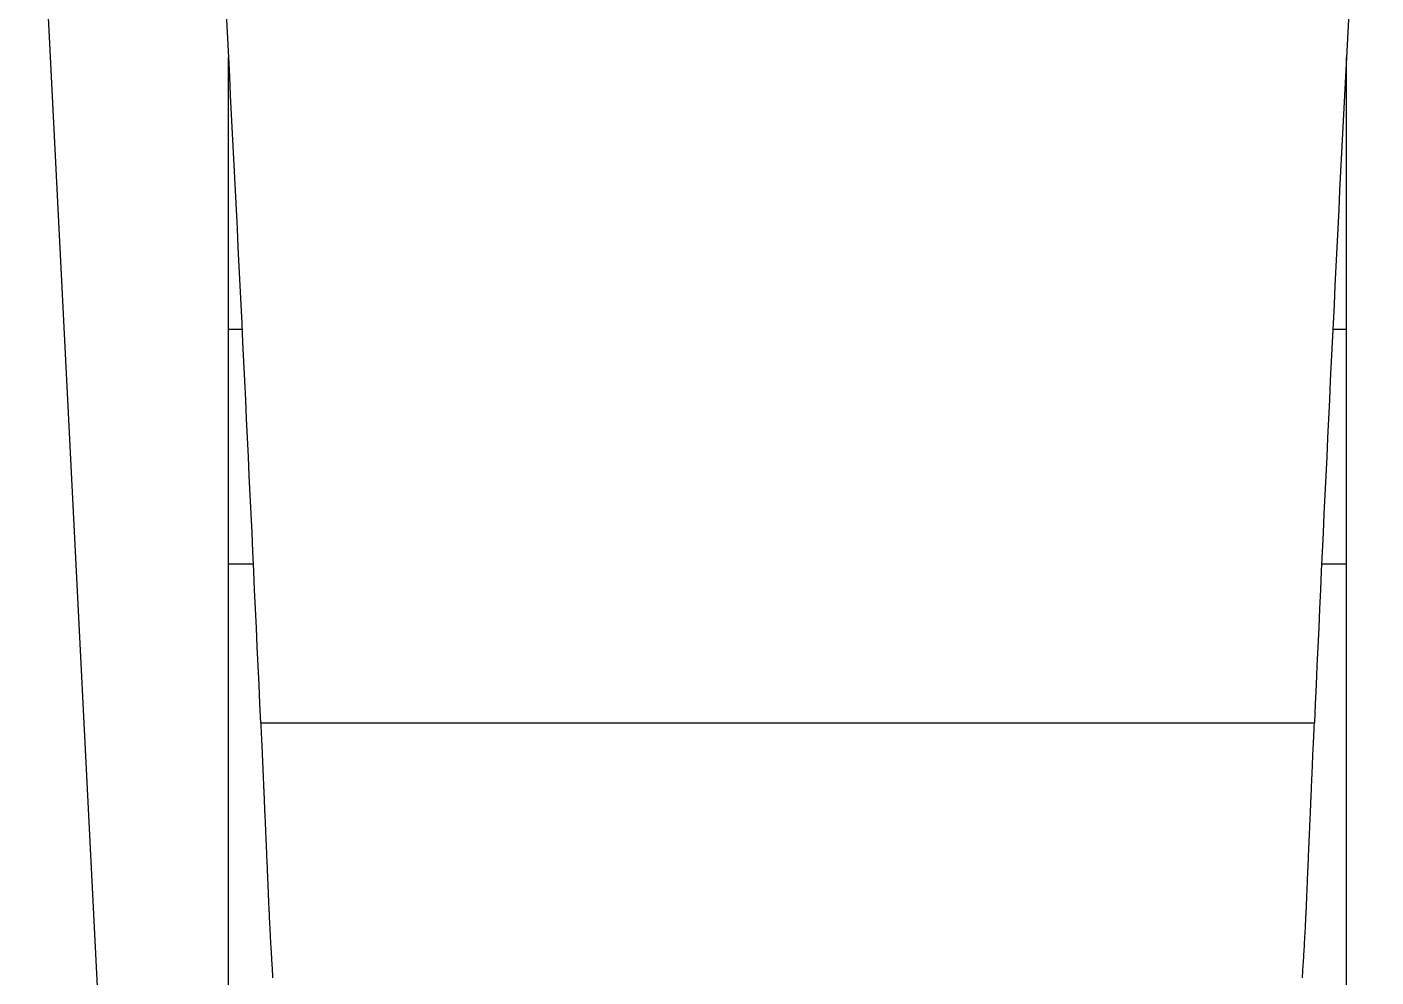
# Model space of a CAD drawing. Extents: x 28 to 300, y 18 to 330.
# Drawn here: x 225.283 to 227.576, y 191.915 to 193.53 of the extents above; entities that cross this region are included whole.
import ezdxf

# ---------------------------------------------------------------- set-up
doc = ezdxf.new("R2010")
doc.units = 0
doc.layers.add('MECHANICAL14', color=56, linetype='CONTINUOUS')
doc.layers.add('TOPOVERLAY', color=2, linetype='CONTINUOUS')

msp = doc.modelspace()

# ---------------------------------------------------------------- linework, layer by layer
at = {"layer": 'MECHANICAL14'}
for p, q in [((225.2831, 194.2567), (225.4837, 190.2991)), ((225.6256, 191.4493), (225.6256, 193.4779)), ((227.5256, 191.4493), (227.5256, 193.4779)), ((225.6256, 193.0159), (225.649, 193.0159)), ((227.5023, 193.0159), (227.5256, 193.0159)), ((225.6256, 192.6171), (225.6677, 192.6171)), ((227.4836, 192.6171), (227.5256, 192.6171)), ((225.6804, 192.3468), (227.4709, 192.3468)), ((225.6804, 192.3468), (225.6807, 192.34)), ((227.4706, 192.34), (227.4709, 192.3468)), ((225.6807, 192.34), (225.681, 192.3335)), ((225.681, 192.3335), (225.6812, 192.3272)), ((225.6812, 192.3272), (225.6815, 192.3211)), ((225.6815, 192.3211), (225.6818, 192.3154)), ((227.4695, 192.3154), (227.4697, 192.3211)), ((227.4697, 192.3211), (227.47, 192.3272)), ((227.47, 192.3272), (227.4703, 192.3335)), ((227.4703, 192.3335), (227.4706, 192.34)), ((225.6818, 192.3154), (225.682, 192.3098)), ((225.682, 192.3098), (225.6823, 192.3045)), ((225.6823, 192.3045), (225.6825, 192.2994)), ((225.6825, 192.2994), (225.6827, 192.2945)), ((227.4685, 192.2945), (227.4687, 192.2994)), ((227.4687, 192.2994), (227.469, 192.3045)), ((227.469, 192.3045), (227.4692, 192.3098)), ((227.4692, 192.3098), (227.4695, 192.3154)), ((225.6827, 192.2945), (225.6829, 192.2899)), ((225.6829, 192.2899), (225.6831, 192.2855)), ((225.6831, 192.2855), (225.6833, 192.2812)), ((225.6833, 192.2812), (225.6835, 192.2772)), ((225.6835, 192.2772), (225.6837, 192.2734)), ((225.6837, 192.2734), (225.6838, 192.2697)), ((227.4674, 192.2697), (227.4676, 192.2734)), ((227.4676, 192.2734), (227.4678, 192.2772)), ((227.4678, 192.2772), (227.4679, 192.2812)), ((227.4679, 192.2812), (227.4681, 192.2855)), ((227.4681, 192.2855), (227.4683, 192.2899)), ((227.4683, 192.2899), (227.4685, 192.2945)), ((225.6838, 192.2697), (225.684, 192.2663)), ((225.684, 192.2663), (225.6841, 192.263)), ((225.6841, 192.263), (225.6843, 192.2599)), ((225.6843, 192.2599), (225.6844, 192.257)), ((225.6844, 192.257), (225.6845, 192.2542)), ((225.6845, 192.2542), (225.6846, 192.2516)), ((225.6846, 192.2516), (225.6847, 192.2491)), ((227.4665, 192.2491), (227.4666, 192.2516)), ((227.4666, 192.2516), (227.4667, 192.2542)), ((227.4667, 192.2542), (227.4669, 192.257)), ((227.4669, 192.257), (227.467, 192.2599)), ((227.467, 192.2599), (227.4671, 192.263)), ((227.4671, 192.263), (227.4673, 192.2663)), ((227.4673, 192.2663), (227.4674, 192.2697)), ((225.6847, 192.2491), (225.6848, 192.2468)), ((225.6848, 192.2468), (225.6849, 192.2446)), ((225.6849, 192.2446), (225.685, 192.2426)), ((225.685, 192.2426), (225.6851, 192.2407)), ((225.6851, 192.2407), (225.6852, 192.2389)), ((225.6852, 192.2389), (225.6853, 192.2372)), ((225.6853, 192.2372), (225.6853, 192.2357)), ((225.6853, 192.2357), (225.6854, 192.2342)), ((225.6854, 192.2342), (225.6854, 192.2329)), ((225.6854, 192.2329), (225.6855, 192.2317)), ((225.6855, 192.2317), (225.6855, 192.2305)), ((225.6855, 192.2305), (225.6856, 192.2295)), ((225.6856, 192.2295), (225.6856, 192.2285)), ((225.6856, 192.2285), (225.6857, 192.2276)), ((225.6857, 192.2276), (225.6857, 192.2268)), ((227.4655, 192.2268), (227.4656, 192.2276)), ((227.4656, 192.2285), (227.4657, 192.2295)), ((227.4656, 192.2276), (227.4656, 192.2285)), ((227.4657, 192.2317), (227.4658, 192.2329)), ((227.4657, 192.2305), (227.4657, 192.2317)), ((227.4657, 192.2295), (227.4657, 192.2305)), ((227.4658, 192.2329), (227.4659, 192.2342)), ((227.4659, 192.2357), (227.466, 192.2372)), ((227.4659, 192.2342), (227.4659, 192.2357)), ((227.466, 192.2372), (227.4661, 192.2389)), ((227.4661, 192.2407), (227.4662, 192.2426)), ((227.4661, 192.2389), (227.4661, 192.2407)), ((227.4662, 192.2426), (227.4663, 192.2446)), ((227.4663, 192.2446), (227.4664, 192.2468)), ((227.4664, 192.2468), (227.4665, 192.2491)), ((225.6857, 192.2268), (225.6857, 192.226)), ((225.6857, 192.226), (225.6858, 192.2253)), ((225.6858, 192.2253), (225.6858, 192.2247)), ((225.6858, 192.2247), (225.6858, 192.2241)), ((225.6858, 192.2241), (225.6858, 192.2235)), ((225.6858, 192.2235), (225.6858, 192.223)), ((225.6858, 192.223), (225.6859, 192.2225)), ((225.6859, 192.2225), (225.6859, 192.2221)), ((225.6859, 192.2221), (225.6859, 192.2217)), ((225.6859, 192.2217), (225.6859, 192.2213)), ((225.6859, 192.2213), (225.6859, 192.2209)), ((225.6859, 192.2209), (225.6859, 192.2205)), ((225.6859, 192.2205), (225.686, 192.2201)), ((225.686, 192.2201), (225.686, 192.2197)), ((225.686, 192.2197), (225.686, 192.2193)), ((225.686, 192.2193), (225.686, 192.2189)), ((225.686, 192.2189), (225.686, 192.2184)), ((225.686, 192.2184), (225.686, 192.218)), ((225.686, 192.218), (225.686, 192.2175)), ((225.686, 192.2175), (225.6861, 192.2169)), ((225.6861, 192.2169), (225.6861, 192.2164)), ((225.6861, 192.2164), (225.6861, 192.2157)), ((225.6861, 192.2157), (225.6861, 192.2151)), ((225.6861, 192.2151), (225.6862, 192.2143)), ((225.6862, 192.2143), (225.6862, 192.2135)), ((225.6862, 192.2135), (225.6862, 192.2127)), ((225.6862, 192.2127), (225.6863, 192.2117)), ((225.6863, 192.2117), (225.6863, 192.2107)), ((225.6863, 192.2107), (225.6864, 192.2096)), ((225.6864, 192.2096), (225.6864, 192.2085)), ((225.6864, 192.2085), (225.6865, 192.2073)), ((225.6865, 192.2073), (225.6865, 192.206)), ((225.6865, 192.206), (225.6866, 192.2046)), ((225.6866, 192.2046), (225.6867, 192.2032)), ((227.4646, 192.2032), (227.4647, 192.2046)), ((227.4647, 192.206), (227.4648, 192.2073)), ((227.4647, 192.2046), (227.4647, 192.206)), ((227.4648, 192.2085), (227.4649, 192.2096)), ((227.4648, 192.2073), (227.4648, 192.2085)), ((227.4649, 192.2107), (227.465, 192.2117)), ((227.4649, 192.2096), (227.4649, 192.2107)), ((227.465, 192.2135), (227.4651, 192.2143)), ((227.465, 192.2127), (227.465, 192.2135)), ((227.465, 192.2117), (227.465, 192.2127)), ((227.4651, 192.2164), (227.4652, 192.2169)), ((227.4651, 192.2157), (227.4651, 192.2164)), ((227.4651, 192.2151), (227.4651, 192.2157)), ((227.4651, 192.2143), (227.4651, 192.2151)), ((227.4652, 192.2189), (227.4653, 192.2193)), ((227.4652, 192.2184), (227.4652, 192.2189)), ((227.4652, 192.218), (227.4652, 192.2184)), ((227.4652, 192.2175), (227.4652, 192.218)), ((227.4652, 192.2169), (227.4652, 192.2175)), ((227.4653, 192.2217), (227.4654, 192.2221)), ((227.4653, 192.2213), (227.4653, 192.2217)), ((227.4653, 192.2209), (227.4653, 192.2213)), ((227.4653, 192.2205), (227.4653, 192.2209)), ((227.4653, 192.2201), (227.4653, 192.2205)), ((227.4653, 192.2197), (227.4653, 192.2201)), ((227.4653, 192.2193), (227.4653, 192.2197)), ((227.4654, 192.2241), (227.4655, 192.2247)), ((227.4654, 192.2235), (227.4654, 192.2241)), ((227.4654, 192.223), (227.4654, 192.2235)), ((227.4654, 192.2225), (227.4654, 192.223)), ((227.4654, 192.2221), (227.4654, 192.2225)), ((227.4655, 192.226), (227.4655, 192.2268)), ((227.4655, 192.2253), (227.4655, 192.226)), ((227.4655, 192.2247), (227.4655, 192.2253)), ((225.6867, 192.2032), (225.6867, 192.2017)), ((225.6867, 192.2017), (225.6868, 192.2002)), ((225.6868, 192.2002), (225.6869, 192.1986)), ((225.6869, 192.1986), (225.6869, 192.197)), ((225.6869, 192.197), (225.687, 192.1953)), ((225.687, 192.1953), (225.6871, 192.1935)), ((225.6871, 192.1935), (225.6872, 192.1917)), ((225.6872, 192.1917), (225.6872, 192.1898)), ((225.6872, 192.1898), (225.6873, 192.1879)), ((225.6873, 192.1879), (225.6874, 192.186)), ((225.6874, 192.186), (225.6875, 192.184)), ((225.6875, 192.184), (225.6876, 192.182)), ((225.6876, 192.182), (225.6877, 192.1799)), ((227.4636, 192.1799), (227.4637, 192.182)), ((227.4637, 192.184), (227.4638, 192.186)), ((227.4637, 192.182), (227.4637, 192.184)), ((227.4638, 192.186), (227.4639, 192.1879)), ((227.4639, 192.1879), (227.464, 192.1898)), ((227.464, 192.1898), (227.4641, 192.1917)), ((227.4641, 192.1917), (227.4642, 192.1935)), ((227.4642, 192.1953), (227.4643, 192.197)), ((227.4642, 192.1935), (227.4642, 192.1953)), ((227.4643, 192.197), (227.4644, 192.1986)), ((227.4644, 192.1986), (227.4645, 192.2002)), ((227.4645, 192.2017), (227.4646, 192.2032)), ((227.4645, 192.2002), (227.4645, 192.2017)), ((225.6877, 192.1799), (225.6878, 192.1778)), ((225.6878, 192.1778), (225.6879, 192.1756)), ((225.6879, 192.1756), (225.688, 192.1734)), ((225.688, 192.1734), (225.6881, 192.1712)), ((225.6881, 192.1712), (225.6882, 192.1689)), ((225.6882, 192.1689), (225.6883, 192.1666)), ((225.6883, 192.1666), (225.6884, 192.1643)), ((225.6884, 192.1643), (225.6885, 192.162)), ((225.6885, 192.162), (225.6886, 192.1596)), ((225.6886, 192.1596), (225.6887, 192.1572)), ((227.4626, 192.1572), (227.4627, 192.1596)), ((227.4627, 192.1596), (227.4628, 192.162)), ((227.4628, 192.162), (227.4629, 192.1643)), ((227.4629, 192.1643), (227.463, 192.1666)), ((227.463, 192.1666), (227.4631, 192.1689)), ((227.4631, 192.1689), (227.4632, 192.1712)), ((227.4632, 192.1712), (227.4633, 192.1734)), ((227.4633, 192.1734), (227.4634, 192.1756)), ((227.4634, 192.1756), (227.4635, 192.1778)), ((227.4635, 192.1778), (227.4636, 192.1799)), ((225.6887, 192.1572), (225.6888, 192.1548)), ((225.6888, 192.1548), (225.6889, 192.1524)), ((225.6889, 192.1524), (225.689, 192.1499)), ((225.689, 192.1499), (225.6891, 192.1474)), ((225.6891, 192.1474), (225.6892, 192.145)), ((225.6892, 192.145), (225.6893, 192.1425)), ((225.6893, 192.1425), (225.6894, 192.1399)), ((225.6894, 192.1399), (225.6895, 192.1374)), ((225.6895, 192.1374), (225.6897, 192.1349)), ((227.4616, 192.1349), (227.4617, 192.1374)), ((227.4617, 192.1374), (227.4618, 192.1399)), ((227.4618, 192.1399), (227.4619, 192.1425)), ((227.4619, 192.1425), (227.462, 192.145)), ((227.462, 192.145), (227.4621, 192.1474)), ((227.4621, 192.1474), (227.4622, 192.1499)), ((227.4622, 192.1499), (227.4623, 192.1524)), ((227.4623, 192.1524), (227.4625, 192.1548)), ((227.4625, 192.1548), (227.4626, 192.1572)), ((225.6897, 192.1349), (225.6898, 192.1324)), ((225.6898, 192.1324), (225.6899, 192.1298)), ((225.6899, 192.1298), (225.69, 192.1273)), ((225.69, 192.1273), (225.6901, 192.1247)), ((225.6901, 192.1247), (225.6902, 192.1222)), ((225.6902, 192.1222), (225.6903, 192.1196)), ((225.6903, 192.1196), (225.6904, 192.1171)), ((225.6904, 192.1171), (225.6905, 192.1146)), ((225.6905, 192.1146), (225.6906, 192.112)), ((227.4606, 192.112), (227.4607, 192.1146)), ((227.4607, 192.1146), (227.4608, 192.1171)), ((227.4608, 192.1171), (227.4609, 192.1196)), ((227.4609, 192.1196), (227.461, 192.1222)), ((227.461, 192.1222), (227.4611, 192.1247)), ((227.4611, 192.1247), (227.4613, 192.1273)), ((227.4613, 192.1273), (227.4614, 192.1298)), ((227.4614, 192.1298), (227.4615, 192.1324)), ((227.4615, 192.1324), (227.4616, 192.1349)), ((225.6906, 192.112), (225.6908, 192.1095)), ((225.6908, 192.1095), (225.6909, 192.107)), ((225.6909, 192.107), (225.691, 192.1045)), ((225.691, 192.1045), (225.6911, 192.102)), ((225.6911, 192.102), (225.6912, 192.0996)), ((225.6912, 192.0996), (225.6913, 192.0971)), ((225.6913, 192.0971), (225.6914, 192.0947)), ((225.6914, 192.0947), (225.6915, 192.0923)), ((225.6915, 192.0923), (225.6916, 192.0899)), ((225.6916, 192.0899), (225.6917, 192.0875)), ((227.4595, 192.0875), (227.4596, 192.0899)), ((227.4596, 192.0899), (227.4597, 192.0923)), ((227.4597, 192.0923), (227.4598, 192.0947)), ((227.4598, 192.0947), (227.46, 192.0971)), ((227.46, 192.0971), (227.4601, 192.0996)), ((227.4601, 192.0996), (227.4602, 192.102)), ((227.4602, 192.102), (227.4603, 192.1045)), ((227.4603, 192.1045), (227.4604, 192.107)), ((227.4604, 192.107), (227.4605, 192.1095)), ((227.4605, 192.1095), (227.4606, 192.112)), ((225.6917, 192.0875), (225.6918, 192.0852)), ((225.6918, 192.0852), (225.6919, 192.0829)), ((225.6919, 192.0829), (225.692, 192.0806)), ((225.692, 192.0806), (225.6921, 192.0783)), ((225.6921, 192.0783), (225.6922, 192.0761)), ((225.6922, 192.0761), (225.6923, 192.0739)), ((225.6923, 192.0739), (225.6924, 192.0717)), ((225.6924, 192.0717), (225.6924, 192.0695)), ((225.6924, 192.0695), (225.6925, 192.0674)), ((225.6925, 192.0674), (225.6926, 192.0653)), ((227.4586, 192.0653), (227.4587, 192.0674)), ((227.4587, 192.0674), (227.4588, 192.0695)), ((227.4588, 192.0695), (227.4589, 192.0717)), ((227.4589, 192.0717), (227.459, 192.0739)), ((227.459, 192.0739), (227.4591, 192.0761)), ((227.4591, 192.0761), (227.4592, 192.0783)), ((227.4592, 192.0783), (227.4593, 192.0806)), ((227.4593, 192.0829), (227.4594, 192.0852)), ((227.4593, 192.0806), (227.4593, 192.0829)), ((227.4594, 192.0852), (227.4595, 192.0875)), ((225.6926, 192.0653), (225.6927, 192.0632)), ((225.6927, 192.0632), (225.6928, 192.0611)), ((225.6928, 192.0611), (225.6929, 192.059)), ((225.6929, 192.059), (225.693, 192.0569)), ((225.693, 192.0569), (225.6931, 192.0549)), ((225.6931, 192.0549), (225.6931, 192.0528)), ((225.6931, 192.0528), (225.6932, 192.0508)), ((225.6932, 192.0508), (225.6933, 192.0488)), ((225.6933, 192.0488), (225.6934, 192.0468)), ((225.6934, 192.0468), (225.6935, 192.0447)), ((225.6935, 192.0447), (225.6936, 192.0427)), ((227.4577, 192.0427), (227.4578, 192.0447)), ((227.4578, 192.0468), (227.4579, 192.0488)), ((227.4578, 192.0447), (227.4578, 192.0468)), ((227.4579, 192.0488), (227.458, 192.0508)), ((227.458, 192.0508), (227.4581, 192.0528)), ((227.4581, 192.0528), (227.4582, 192.0549)), ((227.4582, 192.0549), (227.4583, 192.0569)), ((227.4583, 192.0569), (227.4584, 192.059)), ((227.4584, 192.0611), (227.4585, 192.0632)), ((227.4584, 192.059), (227.4584, 192.0611)), ((227.4585, 192.0632), (227.4586, 192.0653)), ((225.6936, 192.0427), (225.6937, 192.0408)), ((225.6937, 192.0408), (225.6937, 192.0388)), ((225.6937, 192.0388), (225.6938, 192.0368)), ((225.6938, 192.0368), (225.6939, 192.0348)), ((225.6939, 192.0348), (225.694, 192.0328)), ((225.694, 192.0328), (225.6941, 192.0308)), ((225.6941, 192.0308), (225.6942, 192.0288)), ((225.6942, 192.0288), (225.6943, 192.0268)), ((225.6943, 192.0268), (225.6944, 192.0248)), ((225.6944, 192.0248), (225.6944, 192.0228)), ((225.6944, 192.0228), (225.6945, 192.0208)), ((227.4567, 192.0208), (227.4568, 192.0228)), ((227.4568, 192.0228), (227.4569, 192.0248)), ((227.4569, 192.0248), (227.457, 192.0268)), ((227.457, 192.0268), (227.4571, 192.0288)), ((227.4571, 192.0288), (227.4572, 192.0308)), ((227.4572, 192.0328), (227.4573, 192.0348)), ((227.4572, 192.0308), (227.4572, 192.0328)), ((227.4573, 192.0348), (227.4574, 192.0368)), ((227.4574, 192.0368), (227.4575, 192.0388)), ((227.4575, 192.0388), (227.4576, 192.0408)), ((227.4576, 192.0408), (227.4577, 192.0427)), ((225.6945, 192.0208), (225.6946, 192.0188)), ((225.6946, 192.0188), (225.6947, 192.0168)), ((225.6947, 192.0168), (225.6948, 192.0147)), ((225.6948, 192.0147), (225.6949, 192.0127)), ((225.6949, 192.0127), (225.695, 192.0106)), ((225.695, 192.0106), (225.6951, 192.0086)), ((225.6951, 192.0086), (225.6952, 192.0065)), ((225.6952, 192.0065), (225.6953, 192.0044)), ((225.6953, 192.0044), (225.6954, 192.0023)), ((225.6954, 192.0023), (225.6956, 192.0001)), ((225.6956, 192.0001), (225.6957, 191.998)), ((227.4556, 191.998), (227.4557, 192.0001)), ((227.4557, 192.0001), (227.4558, 192.0023)), ((227.4558, 192.0023), (227.4559, 192.0044)), ((227.4559, 192.0044), (227.456, 192.0065)), ((227.456, 192.0065), (227.4561, 192.0086)), ((227.4561, 192.0086), (227.4562, 192.0106)), ((227.4562, 192.0106), (227.4563, 192.0127)), ((227.4563, 192.0127), (227.4564, 192.0147)), ((227.4564, 192.0147), (227.4565, 192.0168)), ((227.4565, 192.0168), (227.4566, 192.0188)), ((227.4566, 192.0188), (227.4567, 192.0208)), ((225.6957, 191.998), (225.6958, 191.9958)), ((225.6958, 191.9958), (225.6959, 191.9936)), ((225.6959, 191.9936), (225.696, 191.9914)), ((225.696, 191.9914), (225.6961, 191.9892)), ((225.6961, 191.9892), (225.6963, 191.9869)), ((225.6963, 191.9869), (225.6964, 191.9846)), ((225.6964, 191.9846), (225.6965, 191.9823)), ((225.6965, 191.9823), (225.6966, 191.9799)), ((225.6966, 191.9799), (225.6968, 191.9776)), ((225.6968, 191.9776), (225.6969, 191.9752)), ((225.6969, 191.9752), (225.697, 191.9727)), ((227.4542, 191.9727), (227.4543, 191.9752)), ((227.4543, 191.9752), (227.4545, 191.9776)), ((227.4545, 191.9776), (227.4546, 191.9799)), ((227.4546, 191.9799), (227.4547, 191.9823)), ((227.4547, 191.9823), (227.4549, 191.9846)), ((227.4549, 191.9846), (227.455, 191.9869)), ((227.455, 191.9869), (227.4551, 191.9892)), ((227.4551, 191.9892), (227.4552, 191.9914)), ((227.4552, 191.9914), (227.4553, 191.9936)), ((227.4553, 191.9936), (227.4555, 191.9958)), ((227.4555, 191.9958), (227.4556, 191.998)), ((225.697, 191.9727), (225.6972, 191.9703)), ((225.6972, 191.9703), (225.6973, 191.9678)), ((225.6973, 191.9678), (225.6975, 191.9652)), ((225.6975, 191.9652), (225.6976, 191.9627)), ((225.6976, 191.9627), (225.6978, 191.9601)), ((225.6978, 191.9601), (225.6979, 191.9575)), ((225.6979, 191.9575), (225.6981, 191.9549)), ((225.6981, 191.9549), (225.6983, 191.9523)), ((225.6983, 191.9523), (225.6984, 191.9496)), ((227.4528, 191.9496), (227.453, 191.9523)), ((227.453, 191.9523), (227.4531, 191.9549)), ((227.4531, 191.9549), (227.4533, 191.9575)), ((227.4533, 191.9575), (227.4534, 191.9601)), ((227.4534, 191.9601), (227.4536, 191.9627)), ((227.4536, 191.9627), (227.4538, 191.9652)), ((227.4538, 191.9652), (227.4539, 191.9678)), ((227.4539, 191.9678), (227.454, 191.9703)), ((227.454, 191.9703), (227.4542, 191.9727)), ((225.6984, 191.9496), (225.6986, 191.947)), ((225.6986, 191.947), (225.6987, 191.9443)), ((225.6987, 191.9443), (225.6989, 191.9417)), ((225.6989, 191.9417), (225.6991, 191.9391)), ((225.6991, 191.9391), (225.6992, 191.9364)), ((225.6992, 191.9364), (225.6994, 191.9338)), ((225.6994, 191.9338), (225.6996, 191.9312)), ((225.6996, 191.9312), (225.6997, 191.9286)), ((227.4515, 191.9286), (227.4517, 191.9312)), ((227.4517, 191.9312), (227.4518, 191.9338)), ((227.4518, 191.9338), (227.452, 191.9364)), ((227.452, 191.9364), (227.4522, 191.9391)), ((227.4522, 191.9391), (227.4523, 191.9417)), ((227.4523, 191.9417), (227.4525, 191.9443)), ((227.4525, 191.9443), (227.4527, 191.947)), ((227.4527, 191.947), (227.4528, 191.9496)), ((225.6997, 191.9286), (225.6999, 191.926)), ((225.6999, 191.926), (225.7, 191.9235)), ((225.7, 191.9235), (225.7002, 191.921)), ((225.7002, 191.921), (225.7003, 191.9185)), ((225.7003, 191.9185), (225.7005, 191.916)), ((225.7005, 191.916), (225.7006, 191.9136)), ((227.4506, 191.9136), (227.4508, 191.916)), ((227.4508, 191.916), (227.4509, 191.9185)), ((227.4509, 191.9185), (227.4511, 191.921)), ((227.4511, 191.921), (227.4512, 191.9235)), ((227.4512, 191.9235), (227.4514, 191.926)), ((227.4514, 191.926), (227.4515, 191.9286))]:
    msp.add_line(p, q, dxfattribs=at)
for centre, start, end in [((39.6334, 183.9578), 2.581769, 3.21867), ((413.5178, 183.9578), 176.78133, 177.418231)]:
    msp.add_arc(centre, 186.236, start, end, dxfattribs=at)
at = {"layer": 'TOPOVERLAY'}
for p, q in [((225.2831, 194.2567), (225.4837, 190.2991)), ((225.6256, 191.4493), (225.6256, 193.4779)), ((227.5256, 191.4493), (227.5256, 193.4779)), ((225.6256, 193.0159), (225.649, 193.0159)), ((227.5023, 193.0159), (227.5256, 193.0159)), ((225.6256, 192.6171), (225.6677, 192.6171)), ((227.4836, 192.6171), (227.5256, 192.6171)), ((225.6804, 192.3468), (227.4709, 192.3468)), ((225.6804, 192.3468), (225.6807, 192.34)), ((227.4706, 192.34), (227.4709, 192.3468)), ((225.6807, 192.34), (225.681, 192.3335)), ((225.681, 192.3335), (225.6812, 192.3272)), ((225.6812, 192.3272), (225.6815, 192.3211)), ((225.6815, 192.3211), (225.6818, 192.3154)), ((227.4695, 192.3154), (227.4697, 192.3211)), ((227.4697, 192.3211), (227.47, 192.3272)), ((227.47, 192.3272), (227.4703, 192.3335)), ((227.4703, 192.3335), (227.4706, 192.34)), ((225.6818, 192.3154), (225.682, 192.3098)), ((225.682, 192.3098), (225.6823, 192.3045)), ((225.6823, 192.3045), (225.6825, 192.2994)), ((225.6825, 192.2994), (225.6827, 192.2945)), ((227.4685, 192.2945), (227.4687, 192.2994)), ((227.4687, 192.2994), (227.469, 192.3045)), ((227.469, 192.3045), (227.4692, 192.3098)), ((227.4692, 192.3098), (227.4695, 192.3154)), ((225.6827, 192.2945), (225.6829, 192.2899)), ((225.6829, 192.2899), (225.6831, 192.2855)), ((225.6831, 192.2855), (225.6833, 192.2812)), ((225.6833, 192.2812), (225.6835, 192.2772)), ((225.6835, 192.2772), (225.6837, 192.2734)), ((225.6837, 192.2734), (225.6838, 192.2697)), ((227.4674, 192.2697), (227.4676, 192.2734)), ((227.4676, 192.2734), (227.4678, 192.2772)), ((227.4678, 192.2772), (227.4679, 192.2812)), ((227.4679, 192.2812), (227.4681, 192.2855)), ((227.4681, 192.2855), (227.4683, 192.2899)), ((227.4683, 192.2899), (227.4685, 192.2945)), ((225.6838, 192.2697), (225.684, 192.2663)), ((225.684, 192.2663), (225.6841, 192.263)), ((225.6841, 192.263), (225.6843, 192.2599)), ((225.6843, 192.2599), (225.6844, 192.257)), ((225.6844, 192.257), (225.6845, 192.2542)), ((225.6845, 192.2542), (225.6846, 192.2516)), ((225.6846, 192.2516), (225.6847, 192.2491)), ((227.4665, 192.2491), (227.4666, 192.2516)), ((227.4666, 192.2516), (227.4667, 192.2542)), ((227.4667, 192.2542), (227.4669, 192.257)), ((227.4669, 192.257), (227.467, 192.2599)), ((227.467, 192.2599), (227.4671, 192.263)), ((227.4671, 192.263), (227.4673, 192.2663)), ((227.4673, 192.2663), (227.4674, 192.2697)), ((225.6847, 192.2491), (225.6848, 192.2468)), ((225.6848, 192.2468), (225.6849, 192.2446)), ((225.6849, 192.2446), (225.685, 192.2426)), ((225.685, 192.2426), (225.6851, 192.2407)), ((225.6851, 192.2407), (225.6852, 192.2389)), ((225.6852, 192.2389), (225.6853, 192.2372)), ((225.6853, 192.2372), (225.6853, 192.2357)), ((225.6853, 192.2357), (225.6854, 192.2342)), ((225.6854, 192.2342), (225.6854, 192.2329)), ((225.6854, 192.2329), (225.6855, 192.2317)), ((225.6855, 192.2317), (225.6855, 192.2305)), ((225.6855, 192.2305), (225.6856, 192.2295)), ((225.6856, 192.2295), (225.6856, 192.2285)), ((225.6856, 192.2285), (225.6857, 192.2276)), ((225.6857, 192.2276), (225.6857, 192.2268)), ((227.4655, 192.2268), (227.4656, 192.2276)), ((227.4656, 192.2285), (227.4657, 192.2295)), ((227.4656, 192.2276), (227.4656, 192.2285)), ((227.4657, 192.2317), (227.4658, 192.2329)), ((227.4657, 192.2305), (227.4657, 192.2317)), ((227.4657, 192.2295), (227.4657, 192.2305)), ((227.4658, 192.2329), (227.4659, 192.2342)), ((227.4659, 192.2357), (227.466, 192.2372)), ((227.4659, 192.2342), (227.4659, 192.2357)), ((227.466, 192.2372), (227.4661, 192.2389)), ((227.4661, 192.2407), (227.4662, 192.2426)), ((227.4661, 192.2389), (227.4661, 192.2407)), ((227.4662, 192.2426), (227.4663, 192.2446)), ((227.4663, 192.2446), (227.4664, 192.2468)), ((227.4664, 192.2468), (227.4665, 192.2491)), ((225.6857, 192.2268), (225.6857, 192.226)), ((225.6857, 192.226), (225.6858, 192.2253)), ((225.6858, 192.2253), (225.6858, 192.2247)), ((225.6858, 192.2247), (225.6858, 192.2241)), ((225.6858, 192.2241), (225.6858, 192.2235)), ((225.6858, 192.2235), (225.6858, 192.223)), ((225.6858, 192.223), (225.6859, 192.2225)), ((225.6859, 192.2225), (225.6859, 192.2221)), ((225.6859, 192.2221), (225.6859, 192.2217)), ((225.6859, 192.2217), (225.6859, 192.2213)), ((225.6859, 192.2213), (225.6859, 192.2209)), ((225.6859, 192.2209), (225.6859, 192.2205)), ((225.6859, 192.2205), (225.686, 192.2201)), ((225.686, 192.2201), (225.686, 192.2197)), ((225.686, 192.2197), (225.686, 192.2193)), ((225.686, 192.2193), (225.686, 192.2189)), ((225.686, 192.2189), (225.686, 192.2184)), ((225.686, 192.2184), (225.686, 192.218)), ((225.686, 192.218), (225.686, 192.2175)), ((225.686, 192.2175), (225.6861, 192.2169)), ((225.6861, 192.2169), (225.6861, 192.2164)), ((225.6861, 192.2164), (225.6861, 192.2157)), ((225.6861, 192.2157), (225.6861, 192.2151)), ((225.6861, 192.2151), (225.6862, 192.2143)), ((225.6862, 192.2143), (225.6862, 192.2135)), ((225.6862, 192.2135), (225.6862, 192.2127)), ((225.6862, 192.2127), (225.6863, 192.2117)), ((225.6863, 192.2117), (225.6863, 192.2107)), ((225.6863, 192.2107), (225.6864, 192.2096)), ((225.6864, 192.2096), (225.6864, 192.2085)), ((225.6864, 192.2085), (225.6865, 192.2073)), ((225.6865, 192.2073), (225.6865, 192.206)), ((225.6865, 192.206), (225.6866, 192.2046)), ((225.6866, 192.2046), (225.6867, 192.2032)), ((227.4646, 192.2032), (227.4647, 192.2046)), ((227.4647, 192.206), (227.4648, 192.2073)), ((227.4647, 192.2046), (227.4647, 192.206)), ((227.4648, 192.2085), (227.4649, 192.2096)), ((227.4648, 192.2073), (227.4648, 192.2085)), ((227.4649, 192.2107), (227.465, 192.2117)), ((227.4649, 192.2096), (227.4649, 192.2107)), ((227.465, 192.2135), (227.4651, 192.2143)), ((227.465, 192.2127), (227.465, 192.2135)), ((227.465, 192.2117), (227.465, 192.2127)), ((227.4651, 192.2164), (227.4652, 192.2169)), ((227.4651, 192.2157), (227.4651, 192.2164)), ((227.4651, 192.2151), (227.4651, 192.2157)), ((227.4651, 192.2143), (227.4651, 192.2151)), ((227.4652, 192.2189), (227.4653, 192.2193)), ((227.4652, 192.2184), (227.4652, 192.2189)), ((227.4652, 192.218), (227.4652, 192.2184)), ((227.4652, 192.2175), (227.4652, 192.218)), ((227.4652, 192.2169), (227.4652, 192.2175)), ((227.4653, 192.2217), (227.4654, 192.2221)), ((227.4653, 192.2213), (227.4653, 192.2217)), ((227.4653, 192.2209), (227.4653, 192.2213)), ((227.4653, 192.2205), (227.4653, 192.2209)), ((227.4653, 192.2201), (227.4653, 192.2205)), ((227.4653, 192.2197), (227.4653, 192.2201)), ((227.4653, 192.2193), (227.4653, 192.2197)), ((227.4654, 192.2241), (227.4655, 192.2247)), ((227.4654, 192.2235), (227.4654, 192.2241)), ((227.4654, 192.223), (227.4654, 192.2235)), ((227.4654, 192.2225), (227.4654, 192.223)), ((227.4654, 192.2221), (227.4654, 192.2225)), ((227.4655, 192.226), (227.4655, 192.2268)), ((227.4655, 192.2253), (227.4655, 192.226)), ((227.4655, 192.2247), (227.4655, 192.2253)), ((225.6867, 192.2032), (225.6867, 192.2017)), ((225.6867, 192.2017), (225.6868, 192.2002)), ((225.6868, 192.2002), (225.6869, 192.1986)), ((225.6869, 192.1986), (225.6869, 192.197)), ((225.6869, 192.197), (225.687, 192.1953)), ((225.687, 192.1953), (225.6871, 192.1935)), ((225.6871, 192.1935), (225.6872, 192.1917)), ((225.6872, 192.1917), (225.6872, 192.1898)), ((225.6872, 192.1898), (225.6873, 192.1879)), ((225.6873, 192.1879), (225.6874, 192.186)), ((225.6874, 192.186), (225.6875, 192.184)), ((225.6875, 192.184), (225.6876, 192.182)), ((225.6876, 192.182), (225.6877, 192.1799)), ((227.4636, 192.1799), (227.4637, 192.182)), ((227.4637, 192.184), (227.4638, 192.186)), ((227.4637, 192.182), (227.4637, 192.184)), ((227.4638, 192.186), (227.4639, 192.1879)), ((227.4639, 192.1879), (227.464, 192.1898)), ((227.464, 192.1898), (227.4641, 192.1917)), ((227.4641, 192.1917), (227.4642, 192.1935)), ((227.4642, 192.1953), (227.4643, 192.197)), ((227.4642, 192.1935), (227.4642, 192.1953)), ((227.4643, 192.197), (227.4644, 192.1986)), ((227.4644, 192.1986), (227.4645, 192.2002)), ((227.4645, 192.2017), (227.4646, 192.2032)), ((227.4645, 192.2002), (227.4645, 192.2017)), ((225.6877, 192.1799), (225.6878, 192.1778)), ((225.6878, 192.1778), (225.6879, 192.1756)), ((225.6879, 192.1756), (225.688, 192.1734)), ((225.688, 192.1734), (225.6881, 192.1712)), ((225.6881, 192.1712), (225.6882, 192.1689)), ((225.6882, 192.1689), (225.6883, 192.1666)), ((225.6883, 192.1666), (225.6884, 192.1643)), ((225.6884, 192.1643), (225.6885, 192.162)), ((225.6885, 192.162), (225.6886, 192.1596)), ((225.6886, 192.1596), (225.6887, 192.1572)), ((227.4626, 192.1572), (227.4627, 192.1596)), ((227.4627, 192.1596), (227.4628, 192.162)), ((227.4628, 192.162), (227.4629, 192.1643)), ((227.4629, 192.1643), (227.463, 192.1666)), ((227.463, 192.1666), (227.4631, 192.1689)), ((227.4631, 192.1689), (227.4632, 192.1712)), ((227.4632, 192.1712), (227.4633, 192.1734)), ((227.4633, 192.1734), (227.4634, 192.1756)), ((227.4634, 192.1756), (227.4635, 192.1778)), ((227.4635, 192.1778), (227.4636, 192.1799)), ((225.6887, 192.1572), (225.6888, 192.1548)), ((225.6888, 192.1548), (225.6889, 192.1524)), ((225.6889, 192.1524), (225.689, 192.1499)), ((225.689, 192.1499), (225.6891, 192.1474)), ((225.6891, 192.1474), (225.6892, 192.145)), ((225.6892, 192.145), (225.6893, 192.1425)), ((225.6893, 192.1425), (225.6894, 192.1399)), ((225.6894, 192.1399), (225.6895, 192.1374)), ((225.6895, 192.1374), (225.6897, 192.1349)), ((227.4616, 192.1349), (227.4617, 192.1374)), ((227.4617, 192.1374), (227.4618, 192.1399)), ((227.4618, 192.1399), (227.4619, 192.1425)), ((227.4619, 192.1425), (227.462, 192.145)), ((227.462, 192.145), (227.4621, 192.1474)), ((227.4621, 192.1474), (227.4622, 192.1499)), ((227.4622, 192.1499), (227.4623, 192.1524)), ((227.4623, 192.1524), (227.4625, 192.1548)), ((227.4625, 192.1548), (227.4626, 192.1572)), ((225.6897, 192.1349), (225.6898, 192.1324)), ((225.6898, 192.1324), (225.6899, 192.1298)), ((225.6899, 192.1298), (225.69, 192.1273)), ((225.69, 192.1273), (225.6901, 192.1247)), ((225.6901, 192.1247), (225.6902, 192.1222)), ((225.6902, 192.1222), (225.6903, 192.1196)), ((225.6903, 192.1196), (225.6904, 192.1171)), ((225.6904, 192.1171), (225.6905, 192.1146)), ((225.6905, 192.1146), (225.6906, 192.112)), ((227.4606, 192.112), (227.4607, 192.1146)), ((227.4607, 192.1146), (227.4608, 192.1171)), ((227.4608, 192.1171), (227.4609, 192.1196)), ((227.4609, 192.1196), (227.461, 192.1222)), ((227.461, 192.1222), (227.4611, 192.1247)), ((227.4611, 192.1247), (227.4613, 192.1273)), ((227.4613, 192.1273), (227.4614, 192.1298)), ((227.4614, 192.1298), (227.4615, 192.1324)), ((227.4615, 192.1324), (227.4616, 192.1349)), ((225.6906, 192.112), (225.6908, 192.1095)), ((225.6908, 192.1095), (225.6909, 192.107)), ((225.6909, 192.107), (225.691, 192.1045)), ((225.691, 192.1045), (225.6911, 192.102)), ((225.6911, 192.102), (225.6912, 192.0996)), ((225.6912, 192.0996), (225.6913, 192.0971)), ((225.6913, 192.0971), (225.6914, 192.0947)), ((225.6914, 192.0947), (225.6915, 192.0923)), ((225.6915, 192.0923), (225.6916, 192.0899)), ((225.6916, 192.0899), (225.6917, 192.0875)), ((227.4595, 192.0875), (227.4596, 192.0899)), ((227.4596, 192.0899), (227.4597, 192.0923)), ((227.4597, 192.0923), (227.4598, 192.0947)), ((227.4598, 192.0947), (227.46, 192.0971)), ((227.46, 192.0971), (227.4601, 192.0996)), ((227.4601, 192.0996), (227.4602, 192.102)), ((227.4602, 192.102), (227.4603, 192.1045)), ((227.4603, 192.1045), (227.4604, 192.107)), ((227.4604, 192.107), (227.4605, 192.1095)), ((227.4605, 192.1095), (227.4606, 192.112)), ((225.6917, 192.0875), (225.6918, 192.0852)), ((225.6918, 192.0852), (225.6919, 192.0829)), ((225.6919, 192.0829), (225.692, 192.0806)), ((225.692, 192.0806), (225.6921, 192.0783)), ((225.6921, 192.0783), (225.6922, 192.0761)), ((225.6922, 192.0761), (225.6923, 192.0739)), ((225.6923, 192.0739), (225.6924, 192.0717)), ((225.6924, 192.0717), (225.6924, 192.0695)), ((225.6924, 192.0695), (225.6925, 192.0674)), ((225.6925, 192.0674), (225.6926, 192.0653)), ((227.4586, 192.0653), (227.4587, 192.0674)), ((227.4587, 192.0674), (227.4588, 192.0695)), ((227.4588, 192.0695), (227.4589, 192.0717)), ((227.4589, 192.0717), (227.459, 192.0739)), ((227.459, 192.0739), (227.4591, 192.0761)), ((227.4591, 192.0761), (227.4592, 192.0783)), ((227.4592, 192.0783), (227.4593, 192.0806)), ((227.4593, 192.0829), (227.4594, 192.0852)), ((227.4593, 192.0806), (227.4593, 192.0829)), ((227.4594, 192.0852), (227.4595, 192.0875)), ((225.6926, 192.0653), (225.6927, 192.0632)), ((225.6927, 192.0632), (225.6928, 192.0611)), ((225.6928, 192.0611), (225.6929, 192.059)), ((225.6929, 192.059), (225.693, 192.0569)), ((225.693, 192.0569), (225.6931, 192.0549)), ((225.6931, 192.0549), (225.6931, 192.0528)), ((225.6931, 192.0528), (225.6932, 192.0508)), ((225.6932, 192.0508), (225.6933, 192.0488)), ((225.6933, 192.0488), (225.6934, 192.0468)), ((225.6934, 192.0468), (225.6935, 192.0447)), ((225.6935, 192.0447), (225.6936, 192.0427)), ((227.4577, 192.0427), (227.4578, 192.0447)), ((227.4578, 192.0468), (227.4579, 192.0488)), ((227.4578, 192.0447), (227.4578, 192.0468)), ((227.4579, 192.0488), (227.458, 192.0508)), ((227.458, 192.0508), (227.4581, 192.0528)), ((227.4581, 192.0528), (227.4582, 192.0549)), ((227.4582, 192.0549), (227.4583, 192.0569)), ((227.4583, 192.0569), (227.4584, 192.059)), ((227.4584, 192.0611), (227.4585, 192.0632)), ((227.4584, 192.059), (227.4584, 192.0611)), ((227.4585, 192.0632), (227.4586, 192.0653)), ((225.6936, 192.0427), (225.6937, 192.0408)), ((225.6937, 192.0408), (225.6937, 192.0388)), ((225.6937, 192.0388), (225.6938, 192.0368)), ((225.6938, 192.0368), (225.6939, 192.0348)), ((225.6939, 192.0348), (225.694, 192.0328)), ((225.694, 192.0328), (225.6941, 192.0308)), ((225.6941, 192.0308), (225.6942, 192.0288)), ((225.6942, 192.0288), (225.6943, 192.0268)), ((225.6943, 192.0268), (225.6944, 192.0248)), ((225.6944, 192.0248), (225.6944, 192.0228)), ((225.6944, 192.0228), (225.6945, 192.0208)), ((227.4567, 192.0208), (227.4568, 192.0228)), ((227.4568, 192.0228), (227.4569, 192.0248)), ((227.4569, 192.0248), (227.457, 192.0268)), ((227.457, 192.0268), (227.4571, 192.0288)), ((227.4571, 192.0288), (227.4572, 192.0308)), ((227.4572, 192.0328), (227.4573, 192.0348)), ((227.4572, 192.0308), (227.4572, 192.0328)), ((227.4573, 192.0348), (227.4574, 192.0368)), ((227.4574, 192.0368), (227.4575, 192.0388)), ((227.4575, 192.0388), (227.4576, 192.0408)), ((227.4576, 192.0408), (227.4577, 192.0427)), ((225.6945, 192.0208), (225.6946, 192.0188)), ((225.6946, 192.0188), (225.6947, 192.0168)), ((225.6947, 192.0168), (225.6948, 192.0147)), ((225.6948, 192.0147), (225.6949, 192.0127)), ((225.6949, 192.0127), (225.695, 192.0106)), ((225.695, 192.0106), (225.6951, 192.0086)), ((225.6951, 192.0086), (225.6952, 192.0065)), ((225.6952, 192.0065), (225.6953, 192.0044)), ((225.6953, 192.0044), (225.6954, 192.0023)), ((225.6954, 192.0023), (225.6956, 192.0001)), ((225.6956, 192.0001), (225.6957, 191.998)), ((227.4556, 191.998), (227.4557, 192.0001)), ((227.4557, 192.0001), (227.4558, 192.0023)), ((227.4558, 192.0023), (227.4559, 192.0044)), ((227.4559, 192.0044), (227.456, 192.0065)), ((227.456, 192.0065), (227.4561, 192.0086)), ((227.4561, 192.0086), (227.4562, 192.0106)), ((227.4562, 192.0106), (227.4563, 192.0127)), ((227.4563, 192.0127), (227.4564, 192.0147)), ((227.4564, 192.0147), (227.4565, 192.0168)), ((227.4565, 192.0168), (227.4566, 192.0188)), ((227.4566, 192.0188), (227.4567, 192.0208)), ((225.6957, 191.998), (225.6958, 191.9958)), ((225.6958, 191.9958), (225.6959, 191.9936)), ((225.6959, 191.9936), (225.696, 191.9914)), ((225.696, 191.9914), (225.6961, 191.9892)), ((225.6961, 191.9892), (225.6963, 191.9869)), ((225.6963, 191.9869), (225.6964, 191.9846)), ((225.6964, 191.9846), (225.6965, 191.9823)), ((225.6965, 191.9823), (225.6966, 191.9799)), ((225.6966, 191.9799), (225.6968, 191.9776)), ((225.6968, 191.9776), (225.6969, 191.9752)), ((225.6969, 191.9752), (225.697, 191.9727)), ((227.4542, 191.9727), (227.4543, 191.9752)), ((227.4543, 191.9752), (227.4545, 191.9776)), ((227.4545, 191.9776), (227.4546, 191.9799)), ((227.4546, 191.9799), (227.4547, 191.9823)), ((227.4547, 191.9823), (227.4549, 191.9846)), ((227.4549, 191.9846), (227.455, 191.9869)), ((227.455, 191.9869), (227.4551, 191.9892)), ((227.4551, 191.9892), (227.4552, 191.9914)), ((227.4552, 191.9914), (227.4553, 191.9936)), ((227.4553, 191.9936), (227.4555, 191.9958)), ((227.4555, 191.9958), (227.4556, 191.998)), ((225.697, 191.9727), (225.6972, 191.9703)), ((225.6972, 191.9703), (225.6973, 191.9678)), ((225.6973, 191.9678), (225.6975, 191.9652)), ((225.6975, 191.9652), (225.6976, 191.9627)), ((225.6976, 191.9627), (225.6978, 191.9601)), ((225.6978, 191.9601), (225.6979, 191.9575)), ((225.6979, 191.9575), (225.6981, 191.9549)), ((225.6981, 191.9549), (225.6983, 191.9523)), ((225.6983, 191.9523), (225.6984, 191.9496)), ((227.4528, 191.9496), (227.453, 191.9523)), ((227.453, 191.9523), (227.4531, 191.9549)), ((227.4531, 191.9549), (227.4533, 191.9575)), ((227.4533, 191.9575), (227.4534, 191.9601)), ((227.4534, 191.9601), (227.4536, 191.9627)), ((227.4536, 191.9627), (227.4538, 191.9652)), ((227.4538, 191.9652), (227.4539, 191.9678)), ((227.4539, 191.9678), (227.454, 191.9703)), ((227.454, 191.9703), (227.4542, 191.9727)), ((225.6984, 191.9496), (225.6986, 191.947)), ((225.6986, 191.947), (225.6987, 191.9443)), ((225.6987, 191.9443), (225.6989, 191.9417)), ((225.6989, 191.9417), (225.6991, 191.9391)), ((225.6991, 191.9391), (225.6992, 191.9364)), ((225.6992, 191.9364), (225.6994, 191.9338)), ((225.6994, 191.9338), (225.6996, 191.9312)), ((225.6996, 191.9312), (225.6997, 191.9286)), ((227.4515, 191.9286), (227.4517, 191.9312)), ((227.4517, 191.9312), (227.4518, 191.9338)), ((227.4518, 191.9338), (227.452, 191.9364)), ((227.452, 191.9364), (227.4522, 191.9391)), ((227.4522, 191.9391), (227.4523, 191.9417)), ((227.4523, 191.9417), (227.4525, 191.9443)), ((227.4525, 191.9443), (227.4527, 191.947)), ((227.4527, 191.947), (227.4528, 191.9496)), ((225.6997, 191.9286), (225.6999, 191.926)), ((225.6999, 191.926), (225.7, 191.9235)), ((225.7, 191.9235), (225.7002, 191.921)), ((225.7002, 191.921), (225.7003, 191.9185)), ((225.7003, 191.9185), (225.7005, 191.916)), ((225.7005, 191.916), (225.7006, 191.9136)), ((227.4506, 191.9136), (227.4508, 191.916)), ((227.4508, 191.916), (227.4509, 191.9185)), ((227.4509, 191.9185), (227.4511, 191.921)), ((227.4511, 191.921), (227.4512, 191.9235)), ((227.4512, 191.9235), (227.4514, 191.926)), ((227.4514, 191.926), (227.4515, 191.9286))]:
    msp.add_line(p, q, dxfattribs=at)
for centre, start, end in [((39.6334, 183.9578), 2.581769, 3.21867), ((413.5178, 183.9578), 176.78133, 177.418231)]:
    msp.add_arc(centre, 186.236, start, end, dxfattribs=at)

doc.saveas('drawing.dxf')
